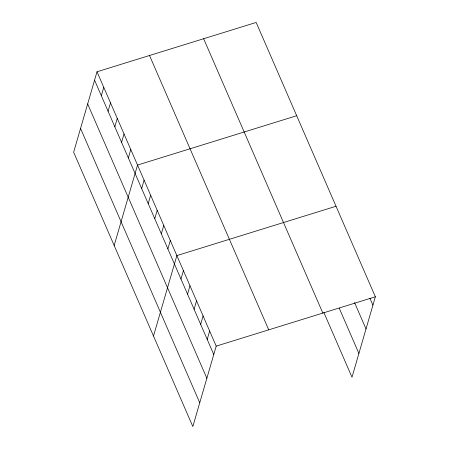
<?xml version="1.0" encoding="UTF-8"?>
<svg xmlns="http://www.w3.org/2000/svg" width="449" height="449" viewBox="0 0 449 449"><rect width="100%" height="100%" fill="white"/><g stroke="black" fill="none" stroke-linecap="round" stroke-linejoin="round"><path stroke-width="0.67" d="M97.006 71.778L73.642 152.211L192.834 426.55L216.205 346.123L97.006 71.778L256.166 22.45L375.358 296.789L351.994 377.222L323.858 312.465M101.322 95.721L103.764 87.325M108.08 111.268L110.516 102.872M114.832 126.814L117.273 118.418M121.589 142.355L124.025 133.965M128.341 157.902L130.782 149.511M114.169 245.485L137.534 165.058L296.688 115.724M141.654 188.541L144.09 180.144M148.209 203.627L150.645 195.231M154.765 218.714L157.201 210.323M161.32 233.806L163.756 225.409M167.875 248.892L170.311 240.501M153.502 336.015L176.867 255.588L336.026 206.259M180.986 279.07L183.422 270.674M187.542 294.162L189.978 285.766M194.097 309.249L196.539 300.852M200.652 324.335L203.094 315.944M207.208 339.427L209.649 331.031M216.205 346.123L375.358 296.789M369.914 298.271L372.923 305.185M354.542 302.553L366.014 328.954M339.231 308.182L358.897 353.447M203.644 38.726L322.837 313.071M149.528 55.502L268.727 329.841M94.571 80.175L213.763 354.514M87.662 103.944L206.86 378.288M80.545 128.436L199.743 402.781"/></g></svg>
